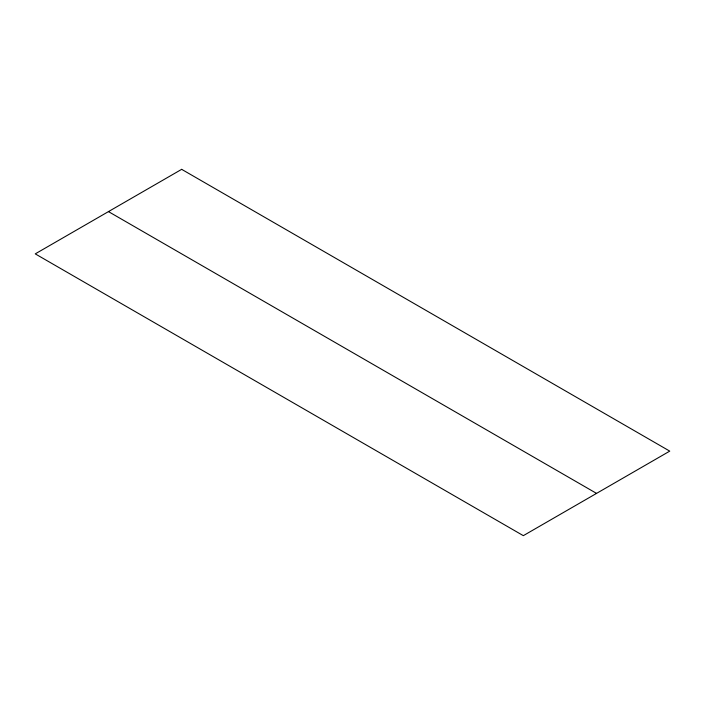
<?xml version="1.0" encoding="UTF-8"?>
<svg xmlns="http://www.w3.org/2000/svg" width="705" height="705" viewBox="0 0 705 705"><rect width="100%" height="100%" fill="white"/><g stroke="black" fill="none" stroke-linecap="round" stroke-linejoin="round"><path stroke-width="1.06" d="M108.464 211.606L596.536 493.394M181.67 169.341L35.25 253.87L523.33 535.659L669.75 451.13L181.67 169.341"/></g></svg>
